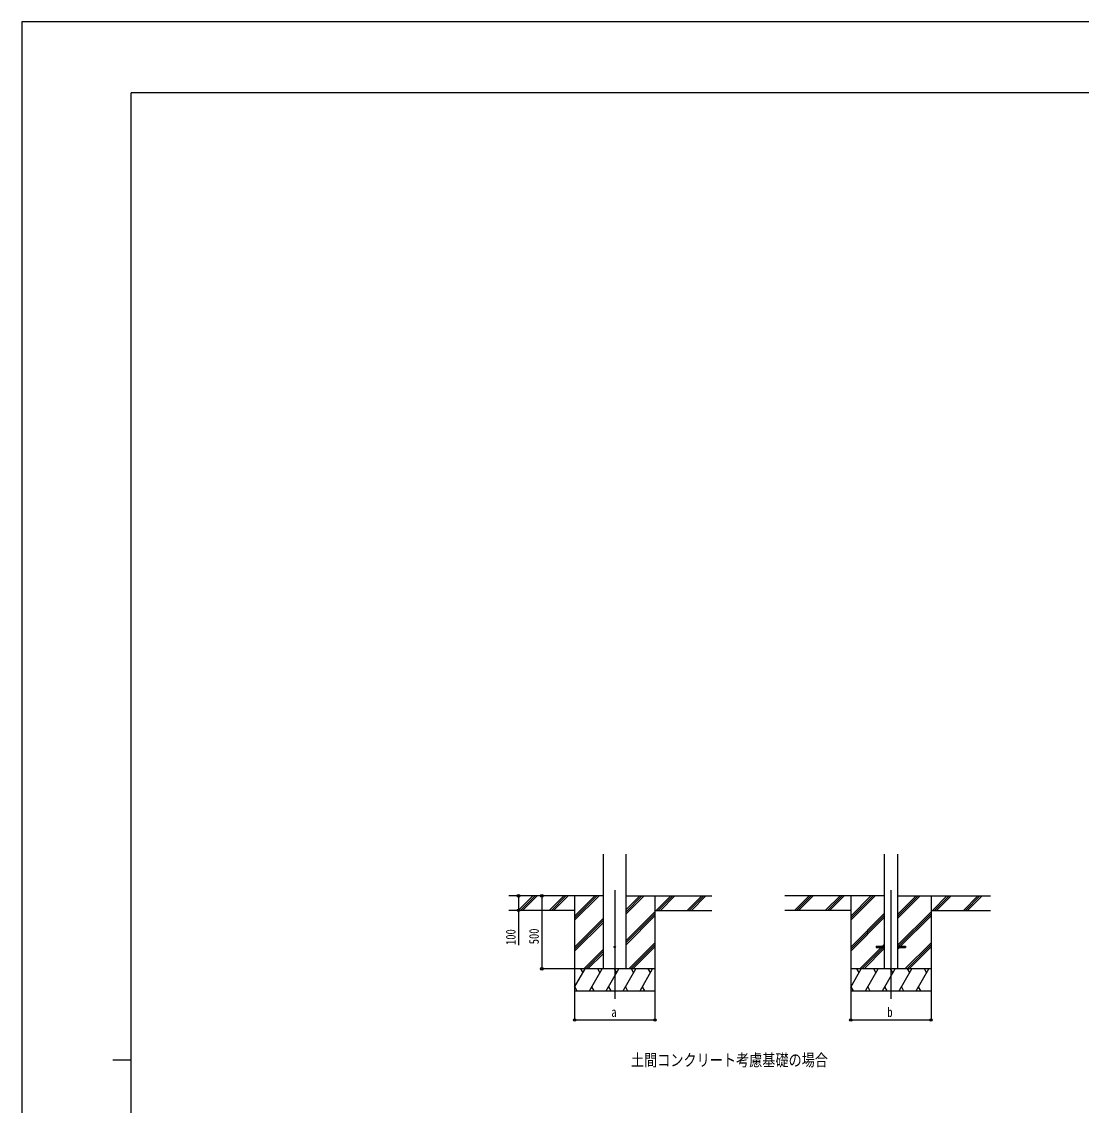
# Model space of a CAD drawing. Units: millimetres, scale not verified. Extents: x -10512 to 10512, y -7425 to 7425.
# Drawn here: x -10512 to -3253, y 0 to 7425 of the extents above; entities that cross this region are included whole.
import ezdxf
from ezdxf.enums import TextEntityAlignment as Align

# ---------------------------------------------------------------- set-up
doc = ezdxf.new("R2010")
doc.units = ezdxf.units.MM
doc.header["$LTSCALE"] = 30
for name, color, linetype in [('0-2_USER1', 3, 'Continuous'), ('0-3_YKK_12', 2, 'Continuous'), ('0-4_YKK_13', 4, 'Continuous'), ('0-5_YKK_A1', 4, 'Continuous'), ('0-6_YKK_D', 6, 'Continuous'), ('0-7_YKK_ZWAK', 7, 'Continuous')]:
    doc.layers.add(name, color=color, linetype=linetype)
doc.styles.add('ＭＳ ゴシック', font='')
doc.styles.get('ＭＳ ゴシック').set_extended_font_data('MS Gothic')

msp = doc.modelspace()

# ---------------------------------------------------------------- linework, layer by layer
at = {"layer": '0-3_YKK_12'}
for p, q in [((-6449.19, 1473.51), (-6449.19, 730.19)), ((-4557.62, 1473.51), (-4557.62, 730.19))]:
    msp.add_line(p, q, dxfattribs=at)
at = {"layer": '0-4_YKK_13'}
for p, q in [((-4657.62, 1089.77), (-4657.62, 1080.77)), ((-4657.62, 1089.77), (-4602.82, 1089.77)), ((-4657.62, 1080.77), (-4602.82, 1080.77)), ((-4512.42, 1089.77), (-4457.62, 1089.77)), ((-4512.42, 1080.77), (-4457.62, 1080.77)), ((-4457.62, 1089.77), (-4457.62, 1080.77))]:
    msp.add_line(p, q, dxfattribs=at)
msp.add_circle((-6449.19, 1085.27), 5, dxfattribs=at)
at = {"layer": '0-5_YKK_A1'}
for p, q in [((-6526.94, 935.27), (-6526.94, 1720.62)), ((-6371.44, 935.27), (-6371.44, 1720.62)), ((-4602.82, 1720.62), (-4602.82, 935.27)), ((-4512.42, 1720.62), (-4512.42, 935.27)), ((-6526.94, 1435.27), (-7175.14, 1435.27)), ((-7108.45, 1336.67), (-7009.86, 1435.27)), ((-7095.72, 1335.27), (-6995.71, 1435.27)), ((-7081.57, 1335.27), (-6981.57, 1435.27)), ((-6896.32, 1336.67), (-6797.72, 1435.27)), ((-6883.58, 1335.27), (-6783.58, 1435.27)), ((-6869.44, 1335.27), (-6769.44, 1435.27)), ((-6724.19, 1435.27), (-6724.19, 785.27)), ((-6724.19, 1268.39), (-6557.31, 1435.27)), ((-6724.19, 1282.53), (-6571.45, 1435.27)), ((-6724.19, 1296.67), (-6585.59, 1435.27)), ((-6371.44, 1312.77), (-6248.94, 1435.27)), ((-6371.44, 1326.91), (-6263.08, 1435.27)), ((-6371.44, 1341.06), (-6277.22, 1435.27)), ((-6371.44, 1435.27), (-5783.57, 1435.27)), ((-6174.19, 1435.27), (-6174.19, 785.27)), ((-6165.09, 1335.27), (-6065.09, 1435.27)), ((-6150.95, 1335.27), (-6050.95, 1435.27)), ((-6136.81, 1335.27), (-6036.81, 1435.27)), ((-5952.96, 1335.27), (-5852.96, 1435.27)), ((-5938.82, 1335.27), (-5838.82, 1435.27)), ((-5924.68, 1335.27), (-5824.68, 1435.27)), ((-4602.82, 1435.27), (-5283.57, 1435.27)), ((-5216.88, 1336.67), (-5118.29, 1435.27)), ((-5204.14, 1335.27), (-5104.14, 1435.27)), ((-5190, 1335.27), (-5090, 1435.27)), ((-5004.75, 1336.67), (-4906.15, 1435.27)), ((-4992.01, 1335.27), (-4892.01, 1435.27)), ((-4977.87, 1335.27), (-4877.87, 1435.27)), ((-4832.62, 1435.27), (-4832.62, 785.27)), ((-4832.62, 1268.39), (-4665.74, 1435.27)), ((-4832.62, 1282.53), (-4679.88, 1435.27)), ((-4832.62, 1296.67), (-4694.02, 1435.27)), ((-4512.42, 1280.22), (-4357.37, 1435.27)), ((-4512.42, 1294.36), (-4371.51, 1435.27)), ((-4512.42, 1308.51), (-4385.65, 1435.27)), ((-4512.42, 1435.27), (-3874.41, 1435.27)), ((-4282.62, 1435.27), (-4282.62, 785.27)), ((-4273.52, 1335.27), (-4173.52, 1435.27)), ((-4259.38, 1335.27), (-4159.38, 1435.27)), ((-4245.24, 1335.27), (-4145.24, 1435.27)), ((-4061.39, 1335.27), (-3961.39, 1435.27)), ((-4047.25, 1335.27), (-3947.25, 1435.27)), ((-4033.11, 1335.27), (-3933.1, 1435.27)), ((-6724.19, 1335.27), (-7175.14, 1335.27)), ((-6724.19, 1084.54), (-6526.94, 1281.79)), ((-6724.19, 1070.4), (-6526.94, 1267.65)), ((-6371.44, 1128.93), (-6174.19, 1326.17)), ((-6371.44, 1114.78), (-6174.19, 1312.03)), ((-6371.44, 1100.64), (-6174.19, 1297.89)), ((-6174.19, 1335.27), (-5783.57, 1335.27)), ((-4832.62, 1335.27), (-5283.57, 1335.27)), ((-4832.62, 1084.54), (-4602.82, 1314.34)), ((-4832.62, 1070.4), (-4602.82, 1300.2)), ((-4832.62, 1056.26), (-4602.82, 1286.06)), ((-4512.42, 1096.38), (-4282.62, 1326.17)), ((-4504.88, 1089.77), (-4282.62, 1312.03)), ((-4490.74, 1089.77), (-4282.62, 1297.89)), ((-4282.62, 1335.27), (-3874.41, 1335.27)), ((-6724.19, 1056.26), (-6526.94, 1253.51)), ((-6352.96, 935.27), (-6174.19, 1114.04)), ((-4461.39, 935.27), (-4282.62, 1114.04)), ((-6661.33, 935.27), (-6526.94, 1069.66)), ((-6647.19, 935.27), (-6526.94, 1055.52)), ((-6633.05, 935.27), (-6526.94, 1041.38)), ((-6338.82, 935.27), (-6174.19, 1099.9)), ((-6324.68, 935.27), (-6174.19, 1085.76)), ((-4769.76, 935.27), (-4624.26, 1080.77)), ((-4755.62, 935.27), (-4610.12, 1080.77)), ((-4741.48, 935.27), (-4602.82, 1073.93)), ((-4615.26, 1089.77), (-4602.82, 1102.21)), ((-4512.42, 1068.09), (-4499.74, 1080.77)), ((-4447.25, 935.27), (-4282.62, 1099.9)), ((-4433.11, 935.27), (-4282.62, 1085.76)), ((-6174.19, 935.27), (-6724.19, 935.27)), ((-6724.19, 809.82), (-6651.76, 935.27)), ((-6666.76, 909.29), (-6681.76, 935.27)), ((-6622.89, 785.27), (-6536.29, 935.27)), ((-6551.29, 909.29), (-6566.29, 935.27)), ((-6507.42, 785.27), (-6420.82, 935.27)), ((-6435.82, 909.29), (-6450.82, 935.27)), ((-6391.95, 785.27), (-6305.35, 935.27)), ((-6320.35, 909.29), (-6335.35, 935.27)), ((-6276.48, 785.27), (-6189.88, 935.27)), ((-6204.88, 909.29), (-6219.88, 935.27)), ((-4282.62, 935.27), (-4832.62, 935.27)), ((-4832.62, 809.82), (-4760.19, 935.27)), ((-4775.19, 909.29), (-4790.19, 935.27)), ((-4731.32, 785.27), (-4644.72, 935.27)), ((-4659.72, 909.29), (-4674.72, 935.27)), ((-4615.85, 785.27), (-4529.25, 935.27)), ((-4544.25, 909.29), (-4559.25, 935.27)), ((-4500.38, 785.27), (-4413.78, 935.27)), ((-4428.78, 909.29), (-4443.78, 935.27)), ((-4384.91, 785.27), (-4298.31, 935.27)), ((-4313.31, 909.29), (-4328.31, 935.27)), ((-6724.19, 785.27), (-6174.19, 785.27)), ((-6723.36, 811.25), (-6708.36, 785.27)), ((-6607.89, 811.25), (-6592.9, 785.27)), ((-6492.42, 811.25), (-6477.43, 785.27)), ((-6376.95, 811.25), (-6361.95, 785.27)), ((-6261.48, 811.25), (-6246.48, 785.27)), ((-4832.62, 785.27), (-4282.62, 785.27)), ((-4831.79, 811.25), (-4816.79, 785.27)), ((-4716.32, 811.25), (-4701.32, 785.27)), ((-4600.85, 811.25), (-4585.86, 785.27)), ((-4485.38, 811.25), (-4470.38, 785.27)), ((-4369.91, 811.25), (-4354.91, 785.27))]:
    msp.add_line(p, q, dxfattribs=at)
at = {"layer": '0-6_YKK_D'}
for p, q in [((-6949.25, 1435.27), (-6949.25, 935.27)), ((-6725.19, 935.27), (-6950.25, 935.27)), ((-6724.19, 785.27), (-6724.19, 584.27)), ((-6174.19, 785.27), (-6174.19, 584.27)), ((-4832.62, 785.27), (-4832.62, 584.27)), ((-4282.62, 785.27), (-4282.62, 584.27)), ((-6724.19, 585.27), (-6174.19, 585.27)), ((-4832.62, 585.27), (-4282.62, 585.27))]:
    msp.add_line(p, q, dxfattribs=at)
msp.add_lwpolyline([(-7108.53, 1435.27), (-7108.53, 1335.27), (-7108.53, 1098.07)], dxfattribs=at)
for centre in [(-7108.53, 1435.27), (-6949.25, 1435.27), (-7108.53, 1335.27), (-6949.25, 935.27), (-6724.19, 585.27), (-6174.19, 585.27), (-4832.62, 585.27), (-4282.62, 585.27)]:
    msp.add_circle(centre, 8.5, dxfattribs=at)
at = {"layer": '0-7_YKK_ZWAK'}
for p, q in [((9737.55, 6937.5), (-9762.45, 6937.5)), ((-9762.45, -6312.5), (-9762.45, 6937.5)), ((-9887.45, 312.5), (-9762.45, 312.5))]:
    msp.add_line(p, q, dxfattribs=at)
msp.add_lwpolyline([(-10512.5, -7425), (10512.5, -7425), (10512.5, 7425), (-10512.5, 7425)], close=True, dxfattribs=at)

# ---------------------------------------------------------------- texts
at = {"layer": '0-2_USER1', "style": 'ＭＳ ゴシック', "width": 0.8}
msp.add_text('土間コンクリート考慮基礎の場合', height=82.48, dxfattribs=at).set_placement((-6338.8, 243.91), align=Align.BOTTOM_LEFT)
at = {"layer": '0-6_YKK_D', "style": 'ＭＳ ゴシック', "width": 0.8}
for s, p in [('100', (-7109.33, 1098.87)), ('500', (-6950.05, 1103.67))]:
    msp.add_text(s, height=65.98, rotation=90, dxfattribs=at).set_placement(p, align=Align.BOTTOM_LEFT)
for s, p in [('b', (-4581.62, 586.07)), ('a', (-6473.19, 586.07))]:
    msp.add_text(s, height=65.98, dxfattribs=at).set_placement(p, align=Align.BOTTOM_LEFT)

doc.saveas('drawing.dxf')
